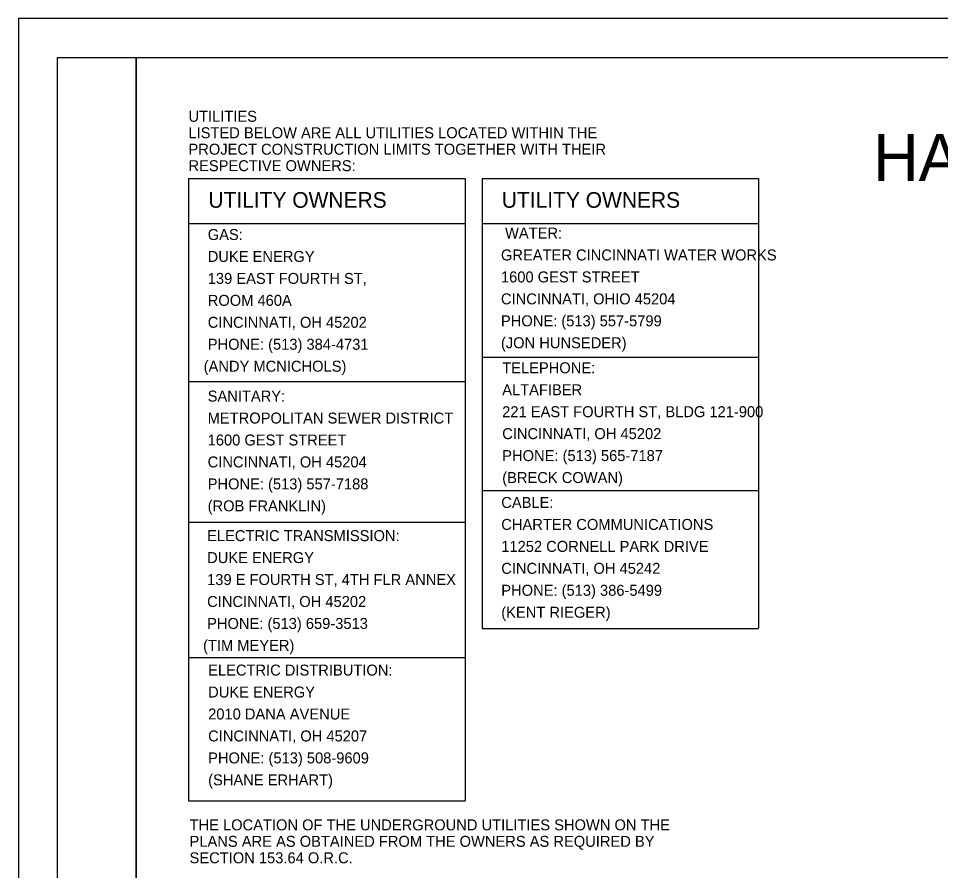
# Model space of a CAD drawing. Extents: x 0 to 34, y 0 to 22.
# Drawn here: x 0 to 11.76, y 11.13 to 22 of the extents above; entities that cross this region are included whole.
import ezdxf

# ---------------------------------------------------------------- set-up
doc = ezdxf.new("R2010")
doc.units = 0
for name, color, linetype in [('GM_X_Township_Road_Text', 7, 'Continuous'), ('SH_Border', 7, 'Continuous'), ('SH_Cut_Line', 7, 'Continuous'), ('SH_Text', 7, 'Continuous')]:
    doc.layers.add(name, color=color, linetype=linetype)

msp = doc.modelspace()

# ---------------------------------------------------------------- linework, layer by layer
at = {"layer": 'GM_X_Township_Road_Text'}
for p, q in [((5.697, 19.958), (5.697, 19.958)), ((9.438, 19.958), (9.438, 19.958))]:
    msp.add_line(p, q, dxfattribs=at)
at = {"layer": 'SH_Border'}
for points in [[(0.5, 21.5), (1.5, 21.5), (1.5, 0.5), (0.5, 0.5)], [(1.5, 21.5), (33.5, 21.5), (33.5, 0.5), (1.5, 0.5)]]:
    msp.add_lwpolyline(points, close=True, dxfattribs=at)
at = {"layer": 'SH_Cut_Line'}
msp.add_lwpolyline([(0, 0), (34, 0), (34, 22), (0, 22)], close=True, dxfattribs=at)
at = {"layer": 'SH_Text'}
for p, q in [((2.17, 19.958), (5.697, 19.958)), ((2.17, 19.958), (2.17, 12.019)), ((5.697, 19.958), (5.697, 12.019)), ((5.912, 19.958), (9.438, 19.958)), ((5.912, 19.958), (5.912, 14.221)), ((9.438, 19.958), (9.438, 14.221)), ((2.17, 19.385), (5.697, 19.385)), ((5.912, 19.385), (9.438, 19.385)), ((5.912, 17.68), (9.438, 17.68)), ((2.17, 17.371), (5.697, 17.371)), ((5.912, 15.977), (9.438, 15.977)), ((2.17, 15.573), (5.697, 15.573)), ((5.912, 14.217), (9.438, 14.217)), ((2.17, 13.85), (5.697, 13.85)), ((2.17, 12.019), (5.697, 12.019))]:
    msp.add_line(p, q, dxfattribs=at)

# ---------------------------------------------------------------- texts
for s, height, p in [('UTILITIES', 0.14, (2.168, 20.682)), ('LISTED BELOW ARE ALL UTILITIES LOCATED WITHIN THE', 0.14, (2.168, 20.472)), ('HAM-COLUMBIA CONNECTOR', 0.6, (10.9, 19.927)), ('PROJECT CONSTRUCTION LIMITS TOGETHER WITH THEIR', 0.14, (2.168, 20.262)), ('RESPECTIVE OWNERS:', 0.14, (2.168, 20.052)), ('UTILITY OWNERS', 0.2, (2.422, 19.585)), ('UTILITY OWNERS', 0.2, (6.164, 19.585)), (' GAS:', 0.14, (2.362, 19.174)), ('  WATER:', 0.14, (6.101, 19.193)), (' GREATER CINCINNATI WATER WORKS', 0.14, (6.101, 18.913)), (' DUKE ENERGY', 0.14, (2.362, 18.894)), (' 139 EAST FOURTH ST,', 0.14, (2.362, 18.614)), (' 1600 GEST STREET', 0.14, (6.101, 18.633)), (' ROOM 460A', 0.14, (2.362, 18.334)), (' CINCINNATI, OHIO 45204', 0.14, (6.101, 18.353)), (' CINCINNATI, OH 45202', 0.14, (2.362, 18.054)), (' PHONE: (513) 557-5799', 0.14, (6.101, 18.073)), (' PHONE: (513) 384-4731', 0.14, (2.362, 17.774)), (' (JON HUNSEDER)', 0.14, (6.101, 17.793)), ('(ANDY MCNICHOLS)', 0.14, (2.362, 17.494)), (' TELEPHONE:', 0.14, (6.117, 17.474)), (' ALTAFIBER', 0.14, (6.117, 17.194)), (' SANITARY:', 0.14, (2.361, 17.113)), (' 221 EAST FOURTH ST, BLDG 121-900', 0.14, (6.117, 16.914)), (' METROPOLITAN SEWER DISTRICT ', 0.14, (2.361, 16.833)), (' CINCINNATI, OH 45202', 0.14, (6.117, 16.634)), (' 1600 GEST STREET', 0.14, (2.361, 16.553)), (' PHONE: (513) 565-7187', 0.14, (6.117, 16.354)), (' CINCINNATI, OH 45204', 0.14, (2.361, 16.273)), (' PHONE: (513) 557-7188', 0.14, (2.361, 15.993)), (' (BRECK COWAN)', 0.14, (6.117, 16.074)), (' CABLE:', 0.14, (6.105, 15.756)), (' (ROB FRANKLIN)', 0.14, (2.361, 15.713)), (' CHARTER COMMUNICATIONS', 0.14, (6.105, 15.476)), (' ELECTRIC TRANSMISSION:', 0.14, (2.354, 15.333)), (' 11252 CORNELL PARK DRIVE', 0.14, (6.105, 15.196)), (' DUKE ENERGY', 0.14, (2.354, 15.053)), (' CINCINNATI, OH 45242', 0.14, (6.105, 14.916)), (' 139 E FOURTH ST, 4TH FLR ANNEX', 0.14, (2.354, 14.773)), (' PHONE: (513) 386-5499', 0.14, (6.105, 14.636)), (' CINCINNATI, OH 45202', 0.14, (2.354, 14.493)), (' (KENT RIEGER)', 0.14, (6.105, 14.356)), (' PHONE: (513) 659-3513', 0.14, (2.354, 14.213)), ('(TIM MEYER)', 0.14, (2.354, 13.933)), (' ELECTRIC DISTRIBUTION:', 0.14, (2.367, 13.618)), (' DUKE ENERGY', 0.14, (2.367, 13.338)), (' 2010 DANA AVENUE', 0.14, (2.367, 13.058)), (' CINCINNATI, OH 45207', 0.14, (2.367, 12.778)), (' PHONE: (513) 508-9609', 0.14, (2.367, 12.498)), (' (SHANE ERHART)', 0.14, (2.367, 12.218)), ('THE LOCATION OF THE UNDERGROUND UTILITIES SHOWN ON THE', 0.14, (2.182, 11.644)), ('PLANS ARE AS OBTAINED FROM THE OWNERS AS REQUIRED BY', 0.14, (2.182, 11.434)), ('SECTION 153.64 O.R.C.', 0.14, (2.182, 11.224))]:
    msp.add_text(s, height=height, dxfattribs=at).set_placement(p)

doc.saveas('drawing.dxf')
